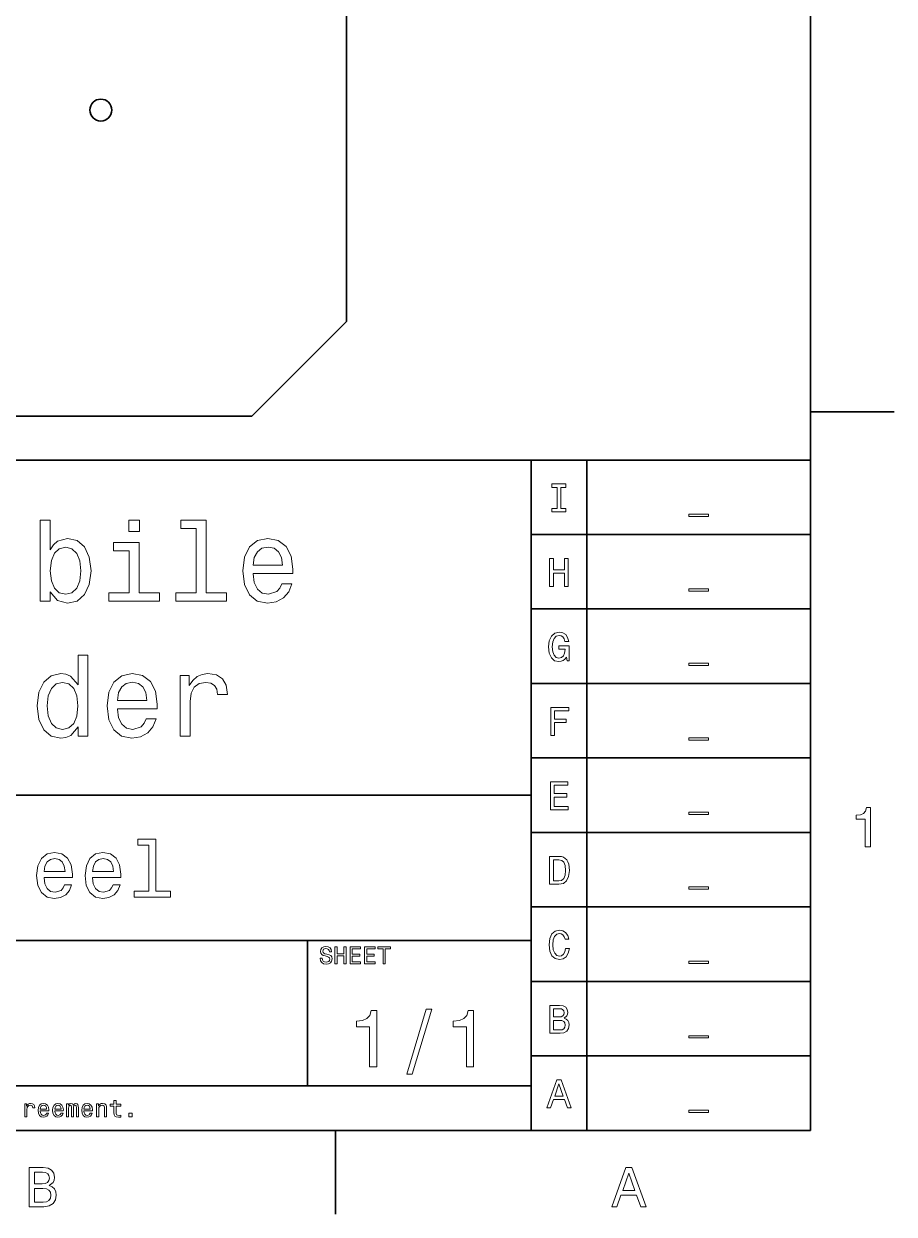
# Model space of a CAD drawing. Extents: x 0 to 420, y 0 to 297.
# Drawn here: x 339.6 to 417.5, y 2.5 to 109 of the extents above; entities that cross this region are included whole.
import ezdxf

# ---------------------------------------------------------------- set-up
doc = ezdxf.new("R2010")
doc.units = 0

msp = doc.modelspace()

# ---------------------------------------------------------------- linework, layer by layer
at = {"color": 7, "lineweight": 35}
for p, q in [((410, 10), (410, 287)), ((368.495972, 82.408981), (368.495972, 269.030457)), ((360.010712, 73.923706), (368.495972, 82.408981)), ((96.917229, 73.923706), (360.010712, 73.923706)), ((410, 74.300003), (417.5, 74.300003)), ((220, 70), (410, 70)), ((385, 10), (385, 70)), ((390, 10), (390, 70)), ((410, 70), (410, 10)), ((385, 63.333332), (410, 63.333332)), ((385, 56.666668), (410, 56.666668)), ((385, 50), (410, 50)), ((385, 43.333332), (410, 43.333332)), ((220, 40), (385, 40)), ((385, 36.666668), (410, 36.666668)), ((385, 30), (410, 30)), ((220, 27), (385, 27)), ((365, 14), (365, 27)), ((385, 23.333334), (410, 23.333334)), ((385, 16.666666), (410, 16.666666)), ((220, 14), (385, 14)), ((10, 10), (410, 10)), ((220, 10), (410, 10)), ((367.5, 10), (367.5, 2.5))]:
    msp.add_line(p, q, dxfattribs=at)
at = {"color": 7, "lineweight": 13}
for points in [[(387.33429, 65.659821), (386.873199, 65.659821), (386.873199, 65.357224), (388.126801, 65.357224), (388.126801, 65.659821), (387.66571, 65.659821), (387.66571, 67.554626), (388.126801, 67.554626), (388.126801, 67.857224), (386.873199, 67.857224), (386.873199, 67.554626), (387.33429, 67.554626)], [(399.132568, 65.140724), (399.132568, 64.938995), (400.867432, 64.938995), (400.867432, 65.140724)], [(341.965424, 58.217579), (342.621033, 57.440922), (343.518738, 57.188759), (344.365997, 57.380402), (345.041809, 57.95533), (345.465424, 58.873196), (345.626801, 60.093658), (345.465424, 61.314117), (345.031708, 62.221901), (344.365997, 62.786743), (343.518738, 62.988472), (342.631134, 62.726223), (342.268005, 62.403458), (341.965424, 61.969738), (341.965424, 64.622475), (341.07782, 64.622475), (341.07782, 57.380402), (341.965424, 57.380402)], [(349.943817, 64.622475), (349.005768, 64.622475), (349.005768, 63.613831), (349.943817, 63.613831)], [(355.037476, 63.87608), (355.037476, 58.126801), (353.211823, 58.126801), (353.211823, 57.380402), (357.740631, 57.380402), (357.740631, 58.126801), (355.925079, 58.126801), (355.925079, 64.622475), (353.645538, 64.622475), (353.645538, 63.87608)], [(360.121033, 59.831409), (363.671478, 59.831409), (363.681549, 60.244953), (363.520172, 61.404896), (363.076355, 62.272331), (362.3703, 62.796829), (361.432281, 62.988472), (360.514404, 62.786743), (359.80835, 62.221901), (359.354462, 61.304031), (359.193085, 60.093658), (359.344391, 58.853024), (359.798279, 57.945244), (360.494232, 57.380402), (361.402008, 57.188759), (362.188782, 57.319881), (362.83429, 57.662823), (363.30835, 58.207493), (363.580688, 58.933716), (362.703186, 58.933716), (362.521606, 58.530258), (362.259369, 58.227665), (361.51297, 57.985588), (360.938049, 58.096539), (360.504333, 58.449566), (360.221893, 59.024494), (360.121033, 59.801151)], [(344.719025, 60.093658), (344.618164, 59.185879), (344.345825, 58.520172), (343.912109, 58.116714), (343.367432, 57.985588), (342.772339, 58.116714), (342.338623, 58.520172), (342.066284, 59.175789), (341.975525, 60.093658), (342.066284, 61.001438), (342.338623, 61.657059), (342.772339, 62.05043), (343.367432, 62.191643), (343.912109, 62.05043), (344.345825, 61.646973), (344.618164, 60.991352)], [(349.913544, 58.126801), (349.913544, 62.615273), (347.634003, 62.615273), (347.634003, 61.858788), (349.02594, 61.858788), (349.02594, 58.126801), (347.210388, 58.126801), (347.210388, 57.380402), (351.749268, 57.380402), (351.749268, 58.126801)], [(360.121033, 60.577808), (360.231995, 61.273773), (360.504333, 61.788181), (360.917877, 62.100861), (361.462524, 62.211815), (361.997131, 62.100861), (362.410675, 61.788181), (362.662842, 61.273773), (362.753601, 60.577808)], [(386.664276, 58.690563), (386.999298, 58.690563), (386.999298, 59.864914), (388.000732, 59.864914), (388.000732, 58.690563), (388.332123, 58.690563), (388.332123, 61.190563), (388.000732, 61.190563), (388.000732, 60.171112), (386.999298, 60.171112), (386.999298, 61.190563), (386.664276, 61.190563)], [(399.132568, 58.474064), (399.132568, 58.272335), (400.867432, 58.272335), (400.867432, 58.474064)], [(388.159241, 52.35891), (388.220459, 52.023895), (388.400574, 52.023895), (388.400574, 53.37476), (387.489197, 53.37476), (387.489197, 53.068565), (388.051147, 53.068565), (388.051147, 53.046951), (388.007935, 52.715538), (387.89267, 52.470581), (387.716156, 52.315681), (387.496399, 52.265251), (387.251434, 52.33009), (387.060516, 52.524616), (386.938049, 52.845222), (386.894806, 53.284702), (386.934448, 53.720581), (387.056915, 54.041187), (387.251434, 54.23571), (387.514404, 54.304153), (387.694519, 54.268131), (387.842224, 54.167267), (387.950287, 53.997959), (388.011536, 53.771015), (388.368164, 53.771015), (388.274506, 54.116837), (388.097992, 54.376202), (387.849426, 54.534702), (387.536041, 54.592339), (387.125366, 54.502281), (386.815552, 54.239311), (386.617432, 53.825047), (386.548981, 53.273895), (386.617432, 52.719139), (386.815552, 52.304874), (387.107361, 52.041908), (387.474792, 51.955452), (387.680115, 51.984268), (387.863831, 52.056316), (388.022339, 52.182396)], [(344.456787, 46.12392), (344.456787, 45.286743), (345.344391, 45.286743), (345.344391, 52.528816), (344.466858, 52.528816), (344.466858, 49.87608), (343.791077, 50.642651), (343.377533, 50.824207), (342.903473, 50.894814), (342.046112, 50.693085), (341.380402, 50.128242), (340.946686, 49.220459), (340.79541, 48), (340.946686, 46.779537), (341.380402, 45.861671), (342.046112, 45.286743), (342.903473, 45.0951), (343.377533, 45.165707), (343.801147, 45.347263)], [(399.132568, 51.807396), (399.132568, 51.605667), (400.867432, 51.605667), (400.867432, 51.807396)], [(343.054749, 50.097984), (343.639771, 49.956772), (344.083588, 49.5634), (344.345825, 48.90778), (344.446686, 48), (344.345825, 47.08213), (344.083588, 46.426514), (343.639771, 46.023056), (343.054749, 45.89193), (342.5, 46.023056), (342.076385, 46.426514), (341.793945, 47.09222), (341.703186, 48), (341.793945, 48.897694), (342.076385, 49.553314), (342.5, 49.956772)], [(347.976959, 47.737751), (351.527374, 47.737751), (351.537476, 48.151295), (351.376099, 49.311237), (350.932281, 50.178673), (350.226227, 50.703171), (349.288177, 50.894814), (348.370331, 50.693085), (347.664276, 50.128242), (347.210388, 49.210373), (347.049011, 48), (347.200287, 46.759365), (347.654175, 45.851585), (348.350159, 45.286743), (349.257935, 45.0951), (350.044678, 45.226223), (350.690216, 45.569164), (351.164276, 46.113834), (351.436615, 46.840057), (350.559082, 46.840057), (350.377533, 46.4366), (350.115295, 46.134007), (349.368896, 45.89193), (348.793945, 46.00288), (348.360229, 46.355907), (348.07782, 46.930836), (347.976959, 47.707493)], [(347.976959, 48.48415), (348.087891, 49.180115), (348.360229, 49.694523), (348.773773, 50.007202), (349.318451, 50.118156), (349.853027, 50.007202), (350.266571, 49.694523), (350.518738, 49.180115), (350.609497, 48.48415)], [(353.605194, 45.286743), (354.492798, 45.286743), (354.492798, 48.383286), (354.583588, 49.129684), (354.855896, 49.664265), (355.299713, 49.98703), (355.894806, 50.097984), (356.338623, 50.027378), (356.671478, 49.825649), (356.873199, 49.482708), (356.943817, 49.01873), (357.841492, 49.01873), (357.720459, 49.835735), (357.387604, 50.42075), (356.832855, 50.773773), (356.076355, 50.894814), (355.561951, 50.814121), (355.118164, 50.612392), (354.724792, 50.269451), (354.412109, 49.805473), (354.412109, 50.703171), (353.605194, 50.703171)], [(386.761536, 45.357231), (387.096558, 45.357231), (387.096558, 46.506367), (388.148407, 46.506367), (388.148407, 46.805359), (387.096558, 46.805359), (387.096558, 47.554638), (388.389771, 47.554638), (388.389771, 47.857231), (386.761536, 47.857231)], [(399.132568, 45.140732), (399.132568, 44.939003), (400.867432, 44.939003), (400.867432, 45.140732)], [(386.74353, 38.690563), (388.328522, 38.690563), (388.328522, 38.993156), (387.074921, 38.993156), (387.074921, 39.839699), (388.19165, 39.839699), (388.19165, 40.138691), (387.074921, 40.138691), (387.074921, 40.88797), (388.299713, 40.88797), (388.299713, 41.190563), (386.74353, 41.190563)], [(399.132568, 38.474064), (399.132568, 38.272335), (400.867432, 38.272335), (400.867432, 38.474064)], [(414.909241, 35.366787), (415.368164, 35.366787), (415.368164, 38.892002), (415.025208, 38.892002), (414.934448, 38.584366), (414.752899, 38.377594), (414.475525, 38.256557), (414.092224, 38.216209), (414.092224, 37.858143), (414.909241, 37.858143)], [(350.792511, 35.520893), (350.792511, 31.414267), (349.488464, 31.414267), (349.488464, 30.881124), (352.723328, 30.881124), (352.723328, 31.414267), (351.426514, 31.414267), (351.426514, 36.054035), (349.798279, 36.054035), (349.798279, 35.520893)], [(341.412109, 32.631844), (343.94812, 32.631844), (343.955322, 32.927235), (343.840057, 33.755764), (343.523041, 34.375362), (343.018738, 34.75), (342.348694, 34.886887), (341.693085, 34.742798), (341.188751, 34.339336), (340.864563, 33.68372), (340.749268, 32.819164), (340.857361, 31.932999), (341.181549, 31.284582), (341.67868, 30.881124), (342.327087, 30.744236), (342.889038, 30.837896), (343.350128, 31.082853), (343.688751, 31.471903), (343.88327, 31.990635), (343.25647, 31.990635), (343.126801, 31.70245), (342.939484, 31.486311), (342.406342, 31.3134), (341.995667, 31.392653), (341.685883, 31.644814), (341.484131, 32.055477), (341.412109, 32.610229)], [(341.412109, 33.164986), (341.491333, 33.662106), (341.685883, 34.029541), (341.981262, 34.252884), (342.3703, 34.332134), (342.752167, 34.252884), (343.047546, 34.029541), (343.227661, 33.662106), (343.292511, 33.164986)], [(345.749268, 32.631844), (348.285309, 32.631844), (348.292511, 32.927235), (348.177246, 33.755764), (347.860229, 34.375362), (347.355896, 34.75), (346.685883, 34.886887), (346.030273, 34.742798), (345.52594, 34.339336), (345.201721, 33.68372), (345.086456, 32.819164), (345.194519, 31.932999), (345.518738, 31.284582), (346.015839, 30.881124), (346.664246, 30.744236), (347.226227, 30.837896), (347.687317, 31.082853), (348.02594, 31.471903), (348.220459, 31.990635), (347.593658, 31.990635), (347.463989, 31.70245), (347.276642, 31.486311), (346.7435, 31.3134), (346.332855, 31.392653), (346.023041, 31.644814), (345.82132, 32.055477), (345.749268, 32.610229)], [(345.749268, 33.164986), (345.828522, 33.662106), (346.023041, 34.029541), (346.318451, 34.252884), (346.707489, 34.332134), (347.089325, 34.252884), (347.384735, 34.029541), (347.56485, 33.662106), (347.629669, 33.164986)], [(387.496399, 34.523895), (386.664276, 34.523895), (386.664276, 32.023895), (387.496399, 32.023895), (387.889038, 32.103146), (388.180847, 32.344501), (388.360962, 32.737152), (388.425812, 33.273895), (388.368164, 33.821445), (388.296112, 34.037582), (388.195251, 34.210495), (387.903473, 34.444645), (387.712555, 34.502281)], [(387.471191, 34.224903), (387.744965, 34.170868), (387.932281, 34.005165), (388.043945, 33.709774), (388.079987, 33.273895), (388.040344, 32.852425), (387.92868, 32.557037), (387.737762, 32.380524), (387.471191, 32.322887), (386.999298, 32.322887), (386.999298, 34.224903)], [(399.132568, 31.807396), (399.132568, 31.605667), (400.867432, 31.605667), (400.867432, 31.807396)], [(388.083588, 26.286623), (388.011536, 25.984028), (387.89267, 25.767891), (387.726959, 25.634605), (387.53244, 25.591377), (387.298279, 25.656219), (387.114563, 25.850742), (386.992065, 26.167746), (386.952454, 26.607227), (386.992065, 27.043106), (387.110962, 27.363712), (387.294678, 27.558235), (387.53244, 27.62668), (387.705322, 27.590656), (387.853027, 27.489792), (387.968292, 27.327688), (388.047546, 27.104345), (388.389771, 27.104345), (388.281708, 27.446564), (388.094391, 27.705931), (387.838623, 27.868034), (387.53244, 27.925671), (387.150574, 27.835613), (386.858795, 27.583452), (386.671478, 27.169188), (386.606628, 26.607227), (386.671478, 26.045267), (386.858795, 25.631002), (387.150574, 25.375238), (387.53244, 25.288784), (387.867432, 25.357227), (388.137604, 25.548149), (388.328522, 25.861549), (388.429413, 26.286623)], [(366.309082, 25.413544), (366.112396, 25.413544), (366.155609, 25.184437), (366.263702, 25.015848), (366.430115, 24.914265), (366.654907, 24.87752), (366.877533, 24.912102), (367.043945, 25.007204), (367.149841, 25.15634), (367.188751, 25.353025), (367.156342, 25.530258), (367.065552, 25.644812), (366.918579, 25.720461), (366.721893, 25.776655), (366.553314, 25.817722), (366.443085, 25.865273), (366.380402, 25.934437), (366.360962, 26.042505), (366.380402, 26.139769), (366.436584, 26.213255), (366.523041, 26.262968), (366.641937, 26.280258), (366.76297, 26.258644), (366.858063, 26.200287), (366.920746, 26.103025), (366.951019, 25.97118), (367.147705, 25.97118), (367.147705, 25.975504), (367.113098, 26.178673), (367.011536, 26.329969), (366.851593, 26.425072), (366.635437, 26.457491), (366.440918, 26.425072), (366.289612, 26.334293), (366.192352, 26.193804), (366.157776, 26.012247), (366.185883, 25.850143), (366.268005, 25.739912), (366.397705, 25.666426), (366.574921, 25.610229), (366.75, 25.560518), (366.881836, 25.512968), (366.961823, 25.443804), (366.989899, 25.331411), (366.963989, 25.216858), (366.896973, 25.130402), (366.79538, 25.076368), (366.663544, 25.059076), (366.516571, 25.082851), (366.404175, 25.152016), (366.332855, 25.264408)], [(367.450287, 24.918587), (367.651306, 24.918587), (367.651306, 25.623198), (368.252167, 25.623198), (368.252167, 24.918587), (368.451019, 24.918587), (368.451019, 26.418587), (368.252167, 26.418587), (368.252167, 25.806915), (367.651306, 25.806915), (367.651306, 26.418587), (367.450287, 26.418587)], [(368.798981, 24.918587), (369.75, 24.918587), (369.75, 25.100143), (368.997833, 25.100143), (368.997833, 25.608068), (369.667877, 25.608068), (369.667877, 25.787462), (368.997833, 25.787462), (368.997833, 26.23703), (369.732697, 26.23703), (369.732697, 26.418587), (368.798981, 26.418587)], [(370.100159, 24.918587), (371.051147, 24.918587), (371.051147, 25.100143), (370.298981, 25.100143), (370.298981, 25.608068), (370.969025, 25.608068), (370.969025, 25.787462), (370.298981, 25.787462), (370.298981, 26.23703), (371.033875, 26.23703), (371.033875, 26.418587), (370.100159, 26.418587)], [(371.755768, 24.918587), (371.95462, 24.918587), (371.95462, 26.23703), (372.408508, 26.23703), (372.408508, 26.418587), (371.299713, 26.418587), (371.299713, 26.23703), (371.755768, 26.23703)], [(399.132568, 25.14073), (399.132568, 24.939001), (400.867432, 24.939001), (400.867432, 25.14073)], [(370.533142, 15.700288), (371.188751, 15.700288), (371.188751, 20.736311), (370.698853, 20.736311), (370.569153, 20.296829), (370.309784, 20.00144), (369.913544, 19.828529), (369.365997, 19.770893), (369.365997, 19.259365), (370.533142, 19.259365)], [(373.876068, 15.030259), (374.373199, 15.030259), (376.116699, 20.837175), (375.612396, 20.837175)], [(379.207489, 15.700288), (379.863098, 15.700288), (379.863098, 20.736311), (379.373199, 20.736311), (379.2435, 20.296829), (378.984131, 20.00144), (378.587891, 19.828529), (378.040344, 19.770893), (378.040344, 19.259365), (379.207489, 19.259365)], [(387.950287, 20.041426), (388.202454, 20.250359), (388.267303, 20.39085), (388.28891, 20.563761), (388.242065, 20.833933), (388.101593, 21.028458), (387.874634, 21.147333), (387.557648, 21.190561), (386.667877, 21.190561), (386.667877, 18.690561), (387.608063, 18.690561), (387.943085, 18.740993), (388.19165, 18.888687), (388.346558, 19.122837), (388.400574, 19.43984), (388.368164, 19.652376), (388.281708, 19.82889), (388.141205, 19.958572)], [(387.489197, 20.153097), (386.999298, 20.153097), (386.999298, 20.891569), (387.518005, 20.891569), (387.712555, 20.869957), (387.849426, 20.805115), (387.932281, 20.693443), (387.96109, 20.527737), (387.92868, 20.36203), (387.842224, 20.246758), (387.694519, 20.174711)], [(387.568451, 18.989553), (386.999298, 18.989553), (386.999298, 19.850504), (387.536041, 19.850504), (387.76297, 19.825287), (387.925079, 19.74964), (388.022339, 19.619957), (388.054749, 19.432636), (388.022339, 19.234509), (387.932281, 19.097622), (387.780975, 19.014769)], [(399.132568, 18.474064), (399.132568, 18.272335), (400.867432, 18.272335), (400.867432, 18.474064)], [(386.404907, 12.023895), (386.736328, 12.023895), (386.999298, 12.758765), (387.997131, 12.758765), (388.260101, 12.023895), (388.598694, 12.023895), (387.683716, 14.527497), (387.316284, 14.527497)], [(387.114563, 13.064961), (387.5, 14.167267), (387.885437, 13.064961)], [(339.679474, 11.214337), (339.869659, 11.214337), (339.869659, 11.877882), (339.889099, 12.037825), (339.947479, 12.152378), (340.042572, 12.221542), (340.170105, 12.245317), (340.265198, 12.230187), (340.336517, 12.18696), (340.379761, 12.113473), (340.394897, 12.01405), (340.58725, 12.01405), (340.56131, 12.189121), (340.48999, 12.314482), (340.371094, 12.39013), (340.208984, 12.416066), (340.098755, 12.398775), (340.003662, 12.355548), (339.919373, 12.282061), (339.852356, 12.182637), (339.852356, 12.375), (339.679474, 12.375)], [(341.075714, 11.739553), (341.836517, 11.739553), (341.838684, 11.82817), (341.804108, 12.076729), (341.709015, 12.262609), (341.557709, 12.375), (341.356689, 12.416066), (341.160004, 12.372839), (341.008728, 12.251801), (340.911438, 12.055116), (340.876862, 11.79575), (340.909302, 11.5299), (341.006561, 11.335375), (341.155701, 11.214337), (341.35022, 11.173271), (341.518799, 11.201369), (341.657135, 11.274856), (341.758728, 11.391571), (341.817078, 11.547191), (341.629028, 11.547191), (341.590118, 11.460735), (341.533936, 11.395893), (341.373993, 11.34402), (341.250793, 11.367796), (341.157837, 11.443444), (341.097351, 11.566643), (341.075714, 11.733069)], [(341.075714, 11.899496), (341.099487, 12.048632), (341.157837, 12.158862), (341.24646, 12.225864), (341.36319, 12.24964), (341.477722, 12.225864), (341.566345, 12.158862), (341.620392, 12.048632), (341.639832, 11.899496)], [(342.376892, 11.739553), (343.137695, 11.739553), (343.139832, 11.82817), (343.105255, 12.076729), (343.010162, 12.262609), (342.858856, 12.375), (342.657837, 12.416066), (342.461182, 12.372839), (342.309875, 12.251801), (342.212616, 12.055116), (342.17804, 11.79575), (342.210449, 11.5299), (342.307709, 11.335375), (342.456848, 11.214337), (342.651367, 11.173271), (342.819946, 11.201369), (342.958282, 11.274856), (343.059875, 11.391571), (343.118225, 11.547191), (342.930176, 11.547191), (342.891296, 11.460735), (342.835083, 11.395893), (342.67514, 11.34402), (342.551941, 11.367796), (342.459015, 11.443444), (342.398499, 11.566643), (342.376892, 11.733069)], [(342.376892, 11.899496), (342.400635, 12.048632), (342.459015, 12.158862), (342.547607, 12.225864), (342.664337, 12.24964), (342.7789, 12.225864), (342.867493, 12.158862), (342.921539, 12.048632), (342.940979, 11.899496)], [(343.435974, 11.214337), (343.611023, 11.214337), (343.611023, 11.990274), (343.621826, 12.106989), (343.654236, 12.191282), (343.703979, 12.240994), (343.768799, 12.260447), (343.820679, 12.243155), (343.855255, 12.199928), (343.872559, 12.126441), (343.879028, 12.029179), (343.879028, 11.214337), (344.043304, 11.214337), (344.043304, 11.990274), (344.054108, 12.104827), (344.086548, 12.189121), (344.138397, 12.240994), (344.203247, 12.260447), (344.255127, 12.243155), (344.289703, 12.199928), (344.31131, 12.029179), (344.31131, 11.214337), (344.486389, 11.214337), (344.486389, 12.016211), (344.475586, 12.182637), (344.44101, 12.310159), (344.371826, 12.387968), (344.25946, 12.416066), (344.127594, 12.372839), (344.026001, 12.247478), (343.946045, 12.370678), (343.812042, 12.416066), (343.688843, 12.372839), (343.604553, 12.251801), (343.604553, 12.375), (343.435974, 12.375)], [(344.979187, 11.739553), (345.73999, 11.739553), (345.742157, 11.82817), (345.707581, 12.076729), (345.612488, 12.262609), (345.461182, 12.375), (345.260162, 12.416066), (345.063477, 12.372839), (344.91217, 12.251801), (344.814911, 12.055116), (344.780334, 11.79575), (344.812744, 11.5299), (344.910034, 11.335375), (345.059143, 11.214337), (345.253662, 11.173271), (345.422272, 11.201369), (345.560608, 11.274856), (345.66217, 11.391571), (345.720551, 11.547191), (345.532501, 11.547191), (345.493591, 11.460735), (345.437408, 11.395893), (345.277466, 11.34402), (345.154266, 11.367796), (345.06131, 11.443444), (345.000793, 11.566643), (344.979187, 11.733069)], [(344.979187, 11.899496), (345.00296, 12.048632), (345.06131, 12.158862), (345.149933, 12.225864), (345.266663, 12.24964), (345.381195, 12.225864), (345.469818, 12.158862), (345.523865, 12.048632), (345.543304, 11.899496)], [(346.113922, 11.214337), (346.304108, 11.214337), (346.304108, 11.884366), (346.323578, 12.037825), (346.38623, 12.150216), (346.483521, 12.21938), (346.61319, 12.245317), (346.716949, 12.223703), (346.781799, 12.165346), (346.814209, 12.068084), (346.825012, 11.938401), (346.825012, 11.214337), (347.015198, 11.214337), (347.015198, 11.977305), (347.006561, 12.130764), (346.967651, 12.258286), (346.840149, 12.375), (346.641296, 12.416066), (346.531067, 12.400937), (346.43811, 12.359871), (346.358154, 12.290707), (346.295471, 12.197767), (346.295471, 12.375), (346.113922, 12.375)], [(347.670105, 12.173991), (347.670105, 11.59258), (347.683075, 11.404539), (347.743591, 11.274856), (347.864624, 11.199207), (348.069977, 11.173271), (348.294739, 11.184078), (348.294739, 11.348343), (348.130493, 11.335375), (347.981354, 11.352666), (347.901367, 11.4067), (347.866791, 11.497478), (347.860321, 11.625), (347.860321, 12.173991), (348.294739, 12.173991), (348.294739, 12.336096), (347.860321, 12.336096), (347.860321, 12.675432), (347.670105, 12.675432), (347.670105, 12.336096), (347.341583, 12.336096), (347.341583, 12.173991)], [(399.132568, 11.807397), (399.132568, 11.605667), (400.867432, 11.605667), (400.867432, 11.807397)], [(349.014496, 11.214337), (349.312744, 11.214337), (349.312744, 11.536384), (349.014496, 11.536384)], [(341.880402, 5.057997), (342.233429, 5.350504), (342.324219, 5.54719), (342.354462, 5.789265), (342.28891, 6.167507), (342.092224, 6.439841), (341.774506, 6.606268), (341.330688, 6.666787), (340.085022, 6.666787), (340.085022, 3.166787), (341.401306, 3.166787), (341.870331, 3.237392), (342.218292, 3.444164), (342.43515, 3.771974), (342.510803, 4.215778), (342.465424, 4.513329), (342.344391, 4.760447), (342.147705, 4.942003)], [(392.216858, 3.166787), (392.680847, 3.166787), (393.049011, 4.195605), (394.445984, 4.195605), (394.814117, 3.166787), (395.288177, 3.166787), (394.007202, 6.67183), (393.492798, 6.67183)], [(341.234863, 5.214337), (340.549011, 5.214337), (340.549011, 6.248199), (341.275208, 6.248199), (341.547546, 6.217939), (341.739197, 6.127161), (341.855194, 5.970821), (341.895538, 5.738832), (341.850159, 5.506845), (341.729126, 5.345461), (341.522339, 5.244596)], [(393.210388, 4.624279), (393.75, 6.167507), (394.289642, 4.624279)], [(341.345825, 3.585375), (340.549011, 3.585375), (340.549011, 4.790706), (341.300446, 4.790706), (341.618164, 4.755404), (341.845093, 4.649496), (341.981262, 4.467939), (342.026672, 4.205691), (341.981262, 3.928314), (341.855194, 3.736671), (341.643372, 3.620677)]]:
    msp.add_lwpolyline(points, close=True, dxfattribs=at)
at = {"color": 7, "lineweight": 35}
msp.add_circle((346.495972, 101.319702), 0.9836, dxfattribs=at)

doc.saveas('drawing.dxf')
